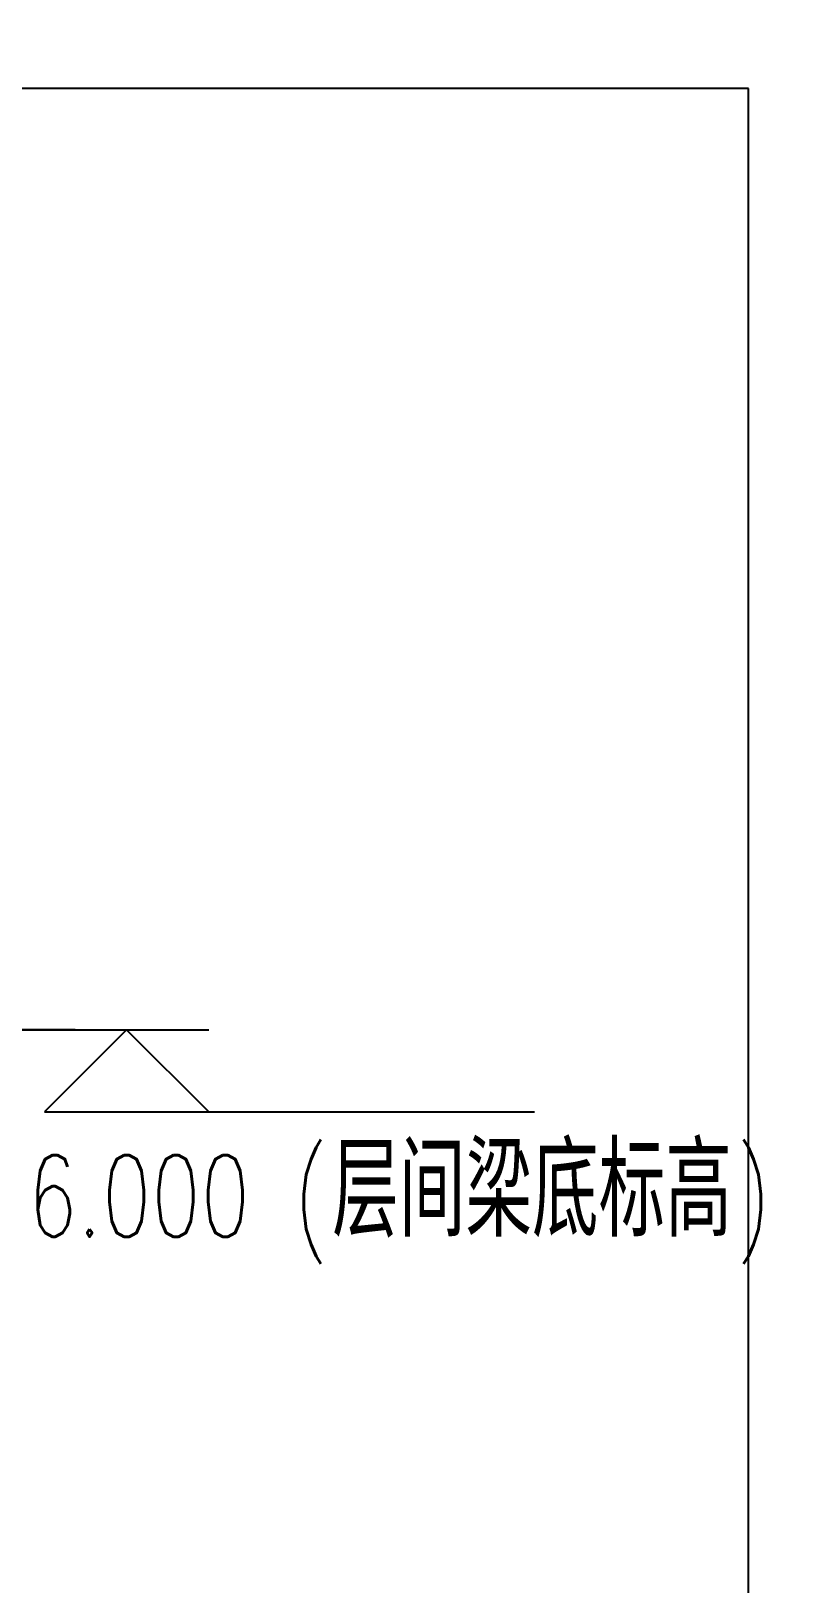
# Model space of a CAD drawing. Extents: x 220580 to 2027826, y -309201 to 71987.
# Drawn here: x 291414 to 294242, y -191068 to -185407 of the extents above; entities that cross this region are included whole.
import ezdxf

# ---------------------------------------------------------------- set-up
doc = ezdxf.new("R2010")
doc.units = 0
doc.linetypes.add('DOTE', pattern=[2.42, 2, -0.2, 0.02, -0.2])
for name, color, linetype in [('A-AXIS-DOTE', 14, 'DOTE'), ('DIM_ELEV', 3, 'Continuous'), ('DIM_SYMB', 3, 'Continuous'), ('PUB_TEXT', 7, 'Continuous')]:
    doc.layers.add(name, color=color, linetype=linetype)
doc.styles.add('_TCH_DIM', font='SIMPLEX', dxfattribs={"bigfont": 'GBCBIG'})

msp = doc.modelspace()

# ---------------------------------------------------------------- linework, layer by layer
at = {"layer": 'A-AXIS-DOTE'}
msp.add_line((291574.6, -189047.1), (290257, -189047.1), dxfattribs=at)
at = {"layer": 'DIM_ELEV'}
for p, q in [((290761.8, -189047.1), (292062.9, -189047.1)), ((291762.9, -189047.1), (291462.9, -189347.1)), ((291762.9, -189047.1), (292062.9, -189347.1)), ((291462.9, -189347.1), (293250.9, -189347.1))]:
    msp.add_line(p, q, dxfattribs=at)
at = {"layer": 'DIM_SYMB'}
for points in [[(294031.5, -185616.6), (291084.5, -185616.6), (291008.1, -185826.6), (290934, -185406.6), (290859.5, -185616.6), (287912.5, -185616.6)], [(294031.5, -197191.5), (294031.5, -191516.5), (293821.5, -191440.1), (294241.5, -191366.1), (294031.5, -191291.5), (294031.5, -185616.6)]]:
    msp.add_lwpolyline(points, dxfattribs=at)

# ---------------------------------------------------------------- texts
at = {"layer": 'PUB_TEXT', "style": '_TCH_DIM', "width": 0.705882}
for s, p in [('(', (292372.8, -189802.1)), (')', (293987.2, -189802.1)), ('6.000', (291402.8, -189802.1))]:
    msp.add_text(s, height=297.5, dxfattribs=at).set_placement(p)
at = {"layer": 'PUB_TEXT', "style": '_TCH_DIM'}
msp.add_text('层间梁底标高', height=337.59, dxfattribs=at).set_placement((292512.8, -189802.1))

doc.saveas('drawing.dxf')
